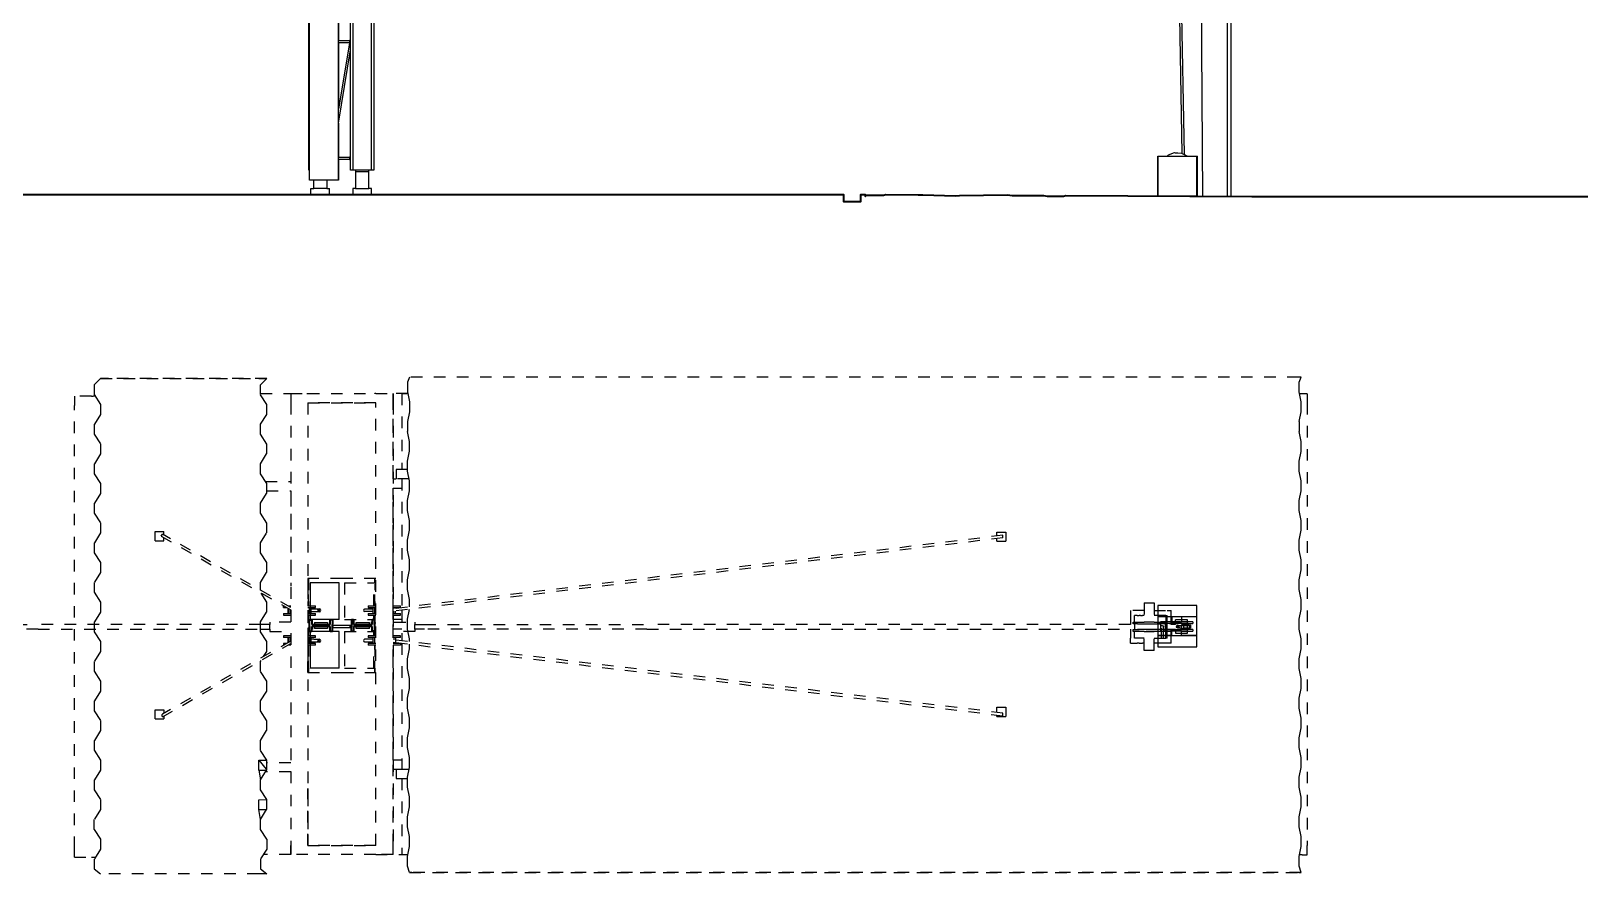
# Model space of a CAD drawing. Extents: x -10.7 to 11.2, y -2.3 to 16.3.
# Drawn here: x -2.31 to 11.19, y -2.29 to 5.02 of the extents above; entities that cross this region are included whole.
import ezdxf

# ---------------------------------------------------------------- set-up
doc = ezdxf.new("R2010")
doc.units = 0
doc.header["$LTSCALE"] = 0.2
doc.header["$MEASUREMENT"] = 0
doc.linetypes.add('HIDDEN', pattern=[0.375, 0.25, -0.125])
doc.layers.add('cortado', color=7, linetype='CONTINUOUS', lineweight=40)
doc.layers.add('projeção', color=8, linetype='HIDDEN')
doc.layers.add('visto', color=9, linetype='CONTINUOUS')

msp = doc.modelspace()

# ---------------------------------------------------------------- linework, layer by layer
at = {"layer": 'cortado'}
for p, q in [((0.177, -0.002), (0.18, 0.006)), ((0.18, 0.006), (0.188, 0.009)), ((0.196, 0.006), (0.188, 0.009)), ((0.199, -0.002), (0.196, 0.006)), ((0.18, -0.01), (0.177, -0.002)), ((0.188, -0.013), (0.18, -0.01)), ((0.188, -0.013), (0.196, -0.01)), ((0.196, -0.01), (0.199, -0.002)), ((0.177, -0.264), (0.18, -0.256)), ((0.18, -0.272), (0.177, -0.264)), ((0.18, -0.256), (0.188, -0.252)), ((0.196, -0.256), (0.188, -0.252)), ((0.199, -0.264), (0.196, -0.256)), ((0.196, -0.272), (0.199, -0.264)), ((0.188, -0.275), (0.18, -0.272)), ((0.188, -0.275), (0.196, -0.272))]:
    msp.add_line(p, q, dxfattribs=at)
at = {"layer": 'cortado', "linetype": 'ByBlock'}
for p, q in [((0.103, -0.083), (0.123, -0.083)), ((0.103, -0.123), (0.103, -0.083)), ((0.103, -0.156), (0.103, -0.109)), ((0.103, -0.183), (0.103, -0.123)), ((0.103, -0.125), (0.103, -0.125)), ((0.123, -0.083), (0.123, -0.123)), ((0.123, -0.123), (0.283, -0.123)), ((0.283, -0.123), (0.283, -0.083)), ((0.303, -0.083), (0.283, -0.083)), ((0.303, -0.083), (0.303, -0.123)), ((0.303, -0.183), (0.303, -0.123)), ((0.466, -0.083), (0.466, -0.143)), ((0.486, -0.083), (0.466, -0.083)), ((0.486, -0.083), (0.486, -0.123)), ((0.486, -0.123), (0.646, -0.123)), ((0.646, -0.083), (0.646, -0.123)), ((0.666, -0.083), (0.646, -0.083)), ((0.666, -0.083), (0.666, -0.143)), ((0.103, -0.183), (0.123, -0.183)), ((0.283, -0.143), (0.123, -0.143)), ((0.123, -0.183), (0.123, -0.143)), ((0.283, -0.183), (0.283, -0.143)), ((0.283, -0.183), (0.303, -0.183)), ((0.466, -0.183), (0.466, -0.143)), ((0.466, -0.183), (0.486, -0.183)), ((0.646, -0.143), (0.486, -0.143)), ((0.486, -0.143), (0.486, -0.183)), ((0.646, -0.183), (0.646, -0.143)), ((0.666, -0.183), (0.646, -0.183)), ((0.666, -0.143), (0.666, -0.183)), ((0.666, -0.143), (0.666, -0.156))]:
    msp.add_line(p, q, dxfattribs=at)
msp.add_lwpolyline([(-3.454, 3.605), (4.734, 3.605), (4.734, 3.545), (4.883, 3.545), (4.883, 3.605), (4.923, 3.605), (4.923, 3.592), (4.926, 3.592), (4.936, 3.602), (5.08, 3.601), (5.102, 3.605), (5.382, 3.604), (5.423, 3.604), (5.705, 3.595), (5.739, 3.599), (6.157, 3.603), (6.198, 3.597), (6.47, 3.597), (6.5, 3.593), (6.643, 3.593), (6.662, 3.598), (8.275, 3.589), (11.189, 3.589)], dxfattribs=at)
msp.add_circle((7.634, -0.144), 0.0102, dxfattribs=at)
at = {"layer": 'projeção'}
for p, q in [((-1.709, 2.011), (-1.763, 1.955)), ((-1.763, 1.955), (-1.763, 1.87)), ((-1.64, 2.011), (-1.709, 2.011)), ((-0.268, 2.011), (-1.709, 2.011)), ((-1.709, 2.011), (-0.337, 2.011)), ((-0.268, 2.011), (-1.64, 2.011)), ((-0.337, 2.011), (-0.268, 2.011)), ((-0.321, 1.956), (-0.268, 2.011)), ((-0.321, 1.87), (-0.321, 1.956)), ((0.97, 2.022), (0.953, 1.979)), ((0.953, 1.979), (0.953, 1.893)), ((0.953, 1.893), (0.97, 1.807)), ((8.682, 2.022), (0.97, 2.022)), ((8.703, 2.022), (8.682, 2.022)), ((8.687, 1.978), (8.703, 2.022)), ((8.687, 1.893), (8.687, 1.978)), ((8.703, 1.807), (8.687, 1.893)), ((-1.936, 1.856), (-1.936, 1.776)), ((-1.788, 1.856), (-1.936, 1.856)), ((-1.936, -2.064), (-1.936, 1.776)), ((-1.788, 1.856), (-1.774, 1.856)), ((-1.754, 1.856), (-1.774, 1.856)), ((-1.763, 1.87), (-1.709, 1.784)), ((-1.709, 1.784), (-1.709, 1.698)), ((-0.321, 1.879), (0.095, 1.879)), ((-0.268, 1.784), (-0.321, 1.87)), ((-0.268, 1.698), (-0.268, 1.784)), ((-0.06, 1.879), (0.09, 1.879)), ((-0.06, 1.879), (-0.06, 1.799)), ((-0.06, 1.799), (-0.06, -2.041)), ((-0.06, 1.799), (-0.06, 1.799)), ((-0.06, 1.799), (-0.06, 1.116)), ((0.09, 1.879), (0.678, 1.879)), ((0.678, 1.799), (0.09, 1.799)), ((0.09, 1.799), (0.09, -2.041)), ((0.09, 1.799), (0.678, 1.799)), ((0.09, 1.799), (0.09, 1.281)), ((0.095, 1.879), (0.095, 1.879)), ((0.095, 1.879), (0.095, 1.879)), ((0.67, 1.879), (0.67, 1.878)), ((0.67, 1.878), (0.67, 1.879)), ((0.678, 1.879), (0.67, 1.879)), ((0.678, 1.879), (0.828, 1.879)), ((0.678, 1.879), (0.678, 1.879)), ((0.678, -2.041), (0.678, 1.799)), ((0.828, 1.879), (0.828, 1.799)), ((0.828, 1.799), (0.828, 1.879)), ((0.956, 1.879), (0.828, 1.879)), ((0.828, 1.799), (0.828, 0.037)), ((0.828, -2.041), (0.828, 1.799)), ((0.828, 1.139), (0.828, 1.799)), ((0.903, 1.879), (0.924, 1.879)), ((0.903, 1.879), (0.903, 1.219)), ((0.924, 1.879), (0.956, 1.879)), ((0.97, 1.807), (0.97, 1.721)), ((8.711, 1.878), (8.69, 1.878)), ((8.703, 1.721), (8.703, 1.807)), ((8.755, 1.878), (8.711, 1.878)), ((8.755, 1.878), (8.755, 1.798)), ((8.755, 1.798), (8.755, -2.042)), ((-1.709, 1.698), (-1.763, 1.613)), ((-0.321, 1.613), (-0.268, 1.698)), ((0.97, 1.721), (0.953, 1.636)), ((0.953, 1.636), (0.953, 1.55)), ((8.687, 1.636), (8.703, 1.721)), ((8.687, 1.636), (8.687, 1.55)), ((-1.763, 1.613), (-1.763, 1.527)), ((-1.763, 1.527), (-1.709, 1.441)), ((-0.321, 1.527), (-0.321, 1.613)), ((-0.268, 1.441), (-0.321, 1.527)), ((0.97, 1.464), (0.953, 1.55)), ((8.703, 1.464), (8.687, 1.55)), ((-1.709, 1.355), (-1.763, 1.27)), ((-1.709, 1.441), (-1.709, 1.355)), ((-0.321, 1.27), (-0.268, 1.356)), ((-0.268, 1.356), (-0.268, 1.441)), ((0.953, 1.293), (0.97, 1.379)), ((0.97, 1.379), (0.97, 1.464)), ((8.687, 1.293), (8.703, 1.378)), ((8.703, 1.378), (8.703, 1.464)), ((-1.763, 1.27), (-1.763, 1.184)), ((-0.321, 1.184), (-0.321, 1.27)), ((0.953, 1.219), (0.855, 1.219)), ((0.855, 1.219), (0.855, 1.139)), ((0.953, 1.207), (0.953, 1.293)), ((8.687, 1.207), (8.687, 1.293)), ((-1.763, 1.184), (-1.709, 1.098)), ((-1.709, 1.098), (-1.709, 1.013)), ((-0.268, 1.098), (-0.321, 1.184)), ((-0.278, 1.116), (-0.06, 1.116)), ((-0.268, 1.013), (-0.268, 1.098)), ((0.828, 1.139), (0.855, 1.139)), ((0.967, 1.139), (0.855, 1.139)), ((0.903, 1.139), (0.903, 0.021)), ((0.97, 1.121), (0.953, 1.207)), ((0.97, 1.036), (0.97, 1.121)), ((8.703, 1.121), (8.687, 1.207)), ((8.703, 1.036), (8.703, 1.121)), ((-1.709, 1.013), (-1.763, 0.927)), ((-0.321, 0.927), (-0.268, 1.013)), ((-0.268, 1.036), (-0.06, 1.036)), ((-0.06, 1.036), (-0.06, 0.209)), ((0.828, 0.037), (0.828, 1.059)), ((0.828, 0.037), (0.828, 1.059)), ((0.828, 1.059), (0.903, 1.059)), ((0.953, 0.95), (0.97, 1.036)), ((0.953, 0.864), (0.953, 0.95)), ((8.687, 0.95), (8.703, 1.036)), ((8.687, 0.864), (8.687, 0.95)), ((-1.763, 0.927), (-1.763, 0.841)), ((-1.763, 0.841), (-1.709, 0.755)), ((-0.321, 0.841), (-0.321, 0.927)), ((-0.268, 0.756), (-0.321, 0.841)), ((0.97, 0.779), (0.953, 0.864)), ((8.703, 0.778), (8.687, 0.864)), ((-1.709, 0.755), (-1.709, 0.67)), ((-1.235, 0.602), (-1.235, 0.682)), ((-1.235, 0.682), (-1.161, 0.682)), ((-1.161, 0.652), (-1.161, 0.682)), ((-0.268, 0.67), (-0.268, 0.756)), ((0.953, 0.607), (0.97, 0.693)), ((0.97, 0.693), (0.97, 0.779)), ((6.064, 0.678), (6.141, 0.678)), ((6.064, 0.644), (6.064, 0.678)), ((6.141, 0.678), (6.141, 0.598)), ((8.687, 0.607), (8.703, 0.693)), ((8.703, 0.693), (8.703, 0.778)), ((-1.709, 0.67), (-1.763, 0.584)), ((-1.763, 0.584), (-1.763, 0.498)), ((-1.235, 0.602), (-1.161, 0.602)), ((-1.183, 0.642), (-1.173, 0.659)), ((-1.183, 0.642), (-0.06, 0.002)), ((-0.06, 0.024), (-1.173, 0.659)), ((-1.161, 0.602), (-1.161, 0.629)), ((-0.321, 0.584), (-0.268, 0.67)), ((-0.321, 0.498), (-0.321, 0.584)), ((6.116, 0.65), (0.828, 0.012)), ((6.116, 0.627), (0.828, -0.01)), ((0.953, 0.521), (0.953, 0.607)), ((6.064, 0.598), (6.064, 0.621)), ((6.064, 0.598), (6.141, 0.598)), ((6.116, 0.627), (6.116, 0.65)), ((8.687, 0.521), (8.687, 0.607)), ((-1.763, 0.498), (-1.709, 0.413)), ((-1.709, 0.413), (-1.709, 0.327)), ((-0.268, 0.413), (-0.321, 0.498)), ((-0.268, 0.327), (-0.268, 0.413)), ((0.97, 0.436), (0.953, 0.521)), ((0.97, 0.35), (0.97, 0.436)), ((8.703, 0.436), (8.687, 0.521)), ((8.703, 0.35), (8.703, 0.436)), ((-1.709, 0.327), (-1.763, 0.241)), ((-0.321, 0.241), (-0.268, 0.327)), ((0.09, 0.274), (0.09, 0.037)), ((0.384, 0.274), (0.09, 0.274)), ((0.095, 0.274), (0.095, 0.037)), ((0.095, 0.037), (0.095, 0.274)), ((0.678, 0.274), (0.384, 0.274)), ((0.67, 0.274), (0.67, 0.037)), ((0.67, 0.037), (0.67, 0.274)), ((0.953, 0.264), (0.97, 0.35)), ((8.687, 0.264), (8.703, 0.35)), ((-1.763, 0.241), (-1.763, 0.155)), ((-1.763, 0.155), (-1.709, 0.07)), ((-0.321, 0.173), (-0.321, 0.241)), ((-0.268, 0.07), (-0.317, 0.148)), ((0.407, 0.237), (0.407, -0.081)), ((0.407, 0.237), (0.66, 0.237)), ((0.66, 0.037), (0.66, 0.237)), ((0.953, 0.179), (0.953, 0.264)), ((0.97, 0.093), (0.953, 0.179)), ((8.687, 0.178), (8.687, 0.264)), ((8.703, 0.093), (8.687, 0.178)), ((-1.709, 0.07), (-1.709, -0.016)), ((-0.268, -0.016), (-0.268, 0.07)), ((-0.123, 0.037), (-0.122, 0.037)), ((-0.123, 0.023), (-0.123, 0.037)), ((-0.123, 0.023), (-0.116, 0.023)), ((-0.116, 0.023), (-0.096, 0.023)), ((-0.084, 0.016), (-0.084, -0.029)), ((-0.082, 0.037), (-0.06, 0.037)), ((-0.079, -0.029), (-0.079, 0.013)), ((-0.064, -0.029), (-0.064, 0.004)), ((0.09, 0.037), (0.102, 0.037)), ((0.09, 0.023), (0.102, 0.023)), ((0.102, 0.037), (0.135, 0.037)), ((0.102, 0.023), (0.117, 0.023)), ((0.102, -0.029), (0.102, 0.023)), ((0.117, -0.029), (0.117, 0.023)), ((0.117, 0.023), (0.135, 0.023)), ((0.14, 0.009), (0.117, 0.009)), ((0.135, 0.037), (0.155, 0.037)), ((0.135, 0.023), (0.155, 0.023)), ((0.188, 0.009), (0.14, 0.009)), ((0.155, 0.023), (0.155, 0.037)), ((0.573, 0.006), (0.57, -0.002)), ((0.581, 0.009), (0.573, 0.006)), ((0.629, 0.009), (0.581, 0.009)), ((0.613, 0.037), (0.633, 0.037)), ((0.613, 0.037), (0.613, 0.023)), ((0.613, 0.023), (0.633, 0.023)), ((0.652, 0.009), (0.629, 0.009)), ((0.633, 0.037), (0.667, 0.037)), ((0.633, 0.023), (0.652, 0.023)), ((0.652, 0.023), (0.652, -0.029)), ((0.652, 0.023), (0.666, 0.023)), ((0.666, 0.023), (0.666, -0.029)), ((0.666, 0.023), (0.678, 0.023)), ((0.667, 0.037), (0.678, 0.037)), ((0.828, 0.037), (0.863, 0.037)), ((0.828, 0.023), (0.833, 0.023)), ((0.833, 0.013), (0.833, 0.023)), ((0.833, 0.023), (0.848, 0.023)), ((0.839, 0.023), (0.863, 0.023)), ((0.848, 0.023), (0.853, 0.023)), ((0.848, 0.015), (0.848, 0.023)), ((0.863, 0.037), (0.885, 0.037)), ((0.863, 0.023), (0.885, 0.023)), ((0.885, 0.037), (0.892, 0.037)), ((0.885, 0.023), (0.892, 0.023)), ((0.892, 0.023), (0.892, 0.037)), ((0.953, -0.079), (0.97, 0.007)), ((0.968, 0), (0.968, 0.007)), ((0.97, 0.029), (0.97, 0.093)), ((7.343, 0.063), (7.36, 0.063)), ((7.343, 0.063), (7.343, -0.104)), ((7.36, 0.063), (7.391, 0.063)), ((7.391, 0.063), (7.42, 0.063)), ((7.42, 0.063), (7.428, 0.063)), ((7.428, 0.063), (7.428, -0.104)), ((8.687, -0.079), (8.703, 0.007)), ((8.703, 0.007), (8.703, 0.093)), ((-6.444, -0.125), (-2.251, -0.125)), ((-0.321, -0.125), (-2.251, -0.125)), ((-1.709, -0.016), (-1.763, -0.102)), ((-1.763, -0.102), (-1.763, -0.187)), ((-0.321, -0.102), (-0.268, -0.016)), ((-0.321, -0.187), (-0.321, -0.102)), ((-0.24, -0.125), (-0.321, -0.125)), ((-0.06, -0.104), (-0.24, -0.104)), ((-0.24, -0.104), (-0.24, -0.125)), ((-0.24, -0.164), (-0.24, -0.125)), ((-0.123, -0.029), (-0.123, -0.043)), ((-0.123, -0.029), (-0.116, -0.029)), ((-0.123, -0.043), (-0.116, -0.043)), ((-0.116, -0.029), (-0.095, -0.029)), ((-0.116, -0.043), (-0.095, -0.043)), ((-0.095, -0.029), (-0.084, -0.029)), ((-0.095, -0.043), (-0.06, -0.043)), ((-0.084, -0.029), (-0.079, -0.029)), ((-0.079, -0.029), (-0.064, -0.029)), ((-0.064, -0.029), (-0.06, -0.029)), ((0.09, -0.029), (0.102, -0.029)), ((0.09, -0.043), (0.09, -0.109)), ((0.09, -0.043), (0.102, -0.043)), ((0.103, -0.109), (0.09, -0.109)), ((0.095, -0.043), (0.095, -0.109)), ((0.095, -0.109), (0.095, -0.043)), ((0.102, -0.029), (0.117, -0.029)), ((0.102, -0.043), (0.135, -0.043)), ((0.117, -0.013), (0.14, -0.013)), ((0.117, -0.029), (0.135, -0.029)), ((0.122, -0.081), (0.122, -0.083)), ((0.135, -0.029), (0.155, -0.029)), ((0.135, -0.043), (0.155, -0.043)), ((0.14, -0.013), (0.188, -0.013)), ((0.155, -0.043), (0.155, -0.029)), ((0.407, -0.081), (0.66, -0.081)), ((0.57, -0.002), (0.573, -0.01)), ((0.573, -0.01), (0.581, -0.013)), ((0.629, -0.013), (0.581, -0.013)), ((0.613, -0.029), (0.633, -0.029)), ((0.613, -0.029), (0.613, -0.043)), ((0.613, -0.043), (0.633, -0.043)), ((0.652, -0.013), (0.629, -0.013)), ((0.633, -0.029), (0.652, -0.029)), ((0.633, -0.043), (0.667, -0.043)), ((0.64, -0.102), (0.646, -0.102)), ((0.64, -0.123), (0.64, -0.102)), ((0.646, -0.083), (0.646, -0.081)), ((0.652, -0.029), (0.666, -0.029)), ((0.66, -0.081), (0.66, -0.043)), ((0.666, -0.029), (0.678, -0.029)), ((0.666, -0.102), (0.67, -0.102)), ((0.666, -0.109), (0.678, -0.109)), ((0.667, -0.029), (0.678, -0.029)), ((0.667, -0.043), (0.678, -0.043)), ((0.67, -0.043), (0.67, -0.109)), ((0.67, -0.109), (0.67, -0.043)), ((0.828, -0.029), (0.833, -0.029)), ((0.828, -0.043), (0.828, -0.223)), ((0.828, -0.081), (0.828, -0.043)), ((0.828, -0.223), (0.828, -0.043)), ((0.828, -0.043), (0.863, -0.043)), ((0.903, -0.081), (0.828, -0.081)), ((0.833, -0.029), (0.833, -0.01)), ((0.833, -0.029), (0.848, -0.029)), ((0.838, -0.104), (1.018, -0.104)), ((0.848, -0.029), (0.848, -0.008)), ((0.848, -0.029), (0.853, -0.029)), ((0.853, -0.029), (0.863, -0.029)), ((0.863, -0.029), (0.885, -0.029)), ((0.863, -0.043), (0.885, -0.043)), ((0.885, -0.029), (0.892, -0.029)), ((0.885, -0.043), (0.892, -0.043)), ((0.892, -0.043), (0.892, -0.029)), ((0.903, -0.001), (0.903, -0.265)), ((0.953, -0.164), (0.953, -0.079)), ((1.018, -0.104), (1.018, -0.125)), ((1.018, -0.164), (1.018, -0.125)), ((1.018, -0.125), (1.1, -0.125)), ((1.1, -0.125), (3.029, -0.125)), ((7.223, -0.125), (3.029, -0.125)), ((7.343, -0.003), (7.223, -0.003)), ((7.223, -0.003), (7.223, -0.045)), ((7.223, -0.045), (7.223, -0.125)), ((7.247, -0.104), (7.265, -0.104)), ((7.247, -0.118), (7.247, -0.104)), ((7.265, -0.118), (7.247, -0.118)), ((7.258, -0.104), (7.258, -0.045)), ((7.281, -0.045), (7.258, -0.045)), ((7.258, -0.118), (7.258, -0.164)), ((7.265, -0.104), (7.3, -0.104)), ((7.285, -0.118), (7.265, -0.118)), ((7.281, -0.045), (7.299, -0.045)), ((7.285, -0.118), (7.299, -0.118)), ((7.311, -0.045), (7.299, -0.045)), ((7.299, -0.118), (7.324, -0.118)), ((7.3, -0.104), (7.343, -0.104)), ((7.311, -0.045), (7.327, -0.045)), ((7.324, -0.118), (7.359, -0.118)), ((7.343, -0.045), (7.327, -0.045)), ((7.36, -0.104), (7.343, -0.104)), ((7.359, -0.118), (7.399, -0.118)), ((7.391, -0.104), (7.36, -0.104)), ((7.42, -0.104), (7.391, -0.104)), ((7.399, -0.118), (7.436, -0.118)), ((7.428, -0.104), (7.42, -0.104)), ((7.428, -0.003), (7.54, -0.003)), ((7.477, -0.045), (7.428, -0.045)), ((7.428, -0.104), (7.455, -0.104)), ((7.436, -0.118), (7.466, -0.118)), ((7.455, -0.104), (7.497, -0.104)), ((7.485, -0.118), (7.455, -0.118)), ((7.466, -0.118), (7.483, -0.118)), ((7.529, -0.045), (7.477, -0.045)), ((7.483, -0.118), (7.486, -0.118)), ((7.497, -0.118), (7.486, -0.118)), ((7.486, -0.169), (7.486, -0.118)), ((7.486, -0.133), (7.499, -0.133)), ((7.497, -0.104), (7.52, -0.104)), ((7.52, -0.118), (7.497, -0.118)), ((7.499, -0.133), (7.506, -0.136)), ((7.52, -0.104), (7.525, -0.104)), ((7.525, -0.118), (7.52, -0.118)), ((7.525, -0.118), (7.525, -0.104)), ((7.529, -0.045), (7.54, -0.045)), ((7.529, -0.045), (7.529, -0.125)), ((7.529, -0.164), (7.529, -0.125)), ((7.54, -0.003), (7.576, -0.003)), ((7.54, -0.125), (7.54, -0.045)), ((7.54, -0.164), (7.54, -0.125)), ((7.576, -0.045), (7.576, -0.003)), ((7.576, -0.125), (7.576, -0.045)), ((7.612, -0.125), (7.576, -0.125)), ((7.612, -0.125), (7.612, -0.085)), ((7.624, -0.085), (7.612, -0.085)), ((7.669, -0.085), (7.624, -0.085)), ((7.666, -0.131), (7.685, -0.131)), ((7.666, -0.156), (7.666, -0.131)), ((7.717, -0.085), (7.669, -0.085)), ((7.669, -0.131), (7.669, -0.125)), ((7.669, -0.125), (7.717, -0.125)), ((7.685, -0.131), (7.715, -0.131)), ((7.685, -0.156), (7.685, -0.131)), ((7.715, -0.131), (7.739, -0.131)), ((7.715, -0.131), (7.715, -0.156)), ((7.717, -0.125), (7.717, -0.085)), ((7.742, -0.131), (7.739, -0.131)), ((7.739, -0.131), (7.739, -0.156)), ((7.742, -0.131), (7.742, -0.156)), ((8.687, -0.164), (8.687, -0.079)), ((-2.251, -0.164), (-6.444, -0.164)), ((-2.251, -0.164), (-0.321, -0.164)), ((-1.763, -0.187), (-1.709, -0.273)), ((-0.06, -0.268), (-1.173, -0.902)), ((-0.321, -0.164), (-0.24, -0.164)), ((-0.268, -0.273), (-0.321, -0.187)), ((-0.24, -0.164), (-0.24, -0.184)), ((-0.24, -0.184), (-0.06, -0.184)), ((-0.123, -0.223), (-0.123, -0.237)), ((-0.116, -0.223), (-0.123, -0.223)), ((-0.116, -0.237), (-0.123, -0.237)), ((-0.095, -0.223), (-0.116, -0.223)), ((-0.095, -0.237), (-0.116, -0.237)), ((-0.06, -0.223), (-0.095, -0.223)), ((-0.084, -0.237), (-0.095, -0.237)), ((-0.079, -0.237), (-0.084, -0.237)), ((-0.084, -0.237), (-0.084, -0.282)), ((-0.064, -0.237), (-0.079, -0.237)), ((-0.079, -0.237), (-0.079, -0.279)), ((-0.06, -0.237), (-0.064, -0.237)), ((-0.064, -0.237), (-0.064, -0.27)), ((0.09, -0.156), (0.09, -0.223)), ((0.103, -0.156), (0.09, -0.156)), ((0.102, -0.223), (0.09, -0.223)), ((0.102, -0.237), (0.09, -0.237)), ((0.095, -0.156), (0.095, -0.223)), ((0.095, -0.223), (0.095, -0.156)), ((0.103, -0.164), (0.095, -0.164)), ((0.135, -0.223), (0.102, -0.223)), ((0.117, -0.237), (0.102, -0.237)), ((0.135, -0.237), (0.102, -0.237)), ((0.102, -0.289), (0.102, -0.237)), ((0.109, -0.237), (0.109, -0.237)), ((0.117, -0.289), (0.117, -0.237)), ((0.14, -0.252), (0.117, -0.252)), ((0.129, -0.164), (0.123, -0.164)), ((0.129, -0.143), (0.129, -0.164)), ((0.155, -0.223), (0.135, -0.223)), ((0.155, -0.237), (0.135, -0.237)), ((0.14, -0.252), (0.188, -0.252)), ((0.155, -0.237), (0.155, -0.223)), ((0.407, -0.185), (0.66, -0.185)), ((0.407, -0.185), (0.407, -0.503)), ((0.573, -0.256), (0.57, -0.264)), ((0.57, -0.264), (0.573, -0.272)), ((0.581, -0.252), (0.573, -0.256)), ((0.629, -0.252), (0.581, -0.252)), ((0.633, -0.223), (0.613, -0.223)), ((0.613, -0.223), (0.613, -0.237)), ((0.633, -0.237), (0.613, -0.237)), ((0.652, -0.252), (0.629, -0.252)), ((0.667, -0.223), (0.633, -0.223)), ((0.652, -0.237), (0.633, -0.237)), ((0.646, -0.185), (0.646, -0.183)), ((0.652, -0.237), (0.652, -0.289)), ((0.666, -0.237), (0.652, -0.237)), ((0.66, -0.223), (0.66, -0.185)), ((0.666, -0.156), (0.678, -0.156)), ((0.666, -0.237), (0.666, -0.289)), ((0.678, -0.237), (0.666, -0.237)), ((0.678, -0.223), (0.667, -0.223)), ((0.67, -0.156), (0.67, -0.223)), ((0.67, -0.223), (0.67, -0.156)), ((0.828, -0.161), (0.903, -0.161)), ((0.863, -0.223), (0.828, -0.223)), ((0.833, -0.237), (0.828, -0.237)), ((6.116, -0.893), (0.828, -0.256)), ((0.848, -0.237), (0.833, -0.237)), ((0.833, -0.237), (0.833, -0.256)), ((1.018, -0.184), (0.838, -0.184)), ((0.853, -0.237), (0.848, -0.237)), ((0.848, -0.237), (0.848, -0.258)), ((0.863, -0.237), (0.853, -0.237)), ((0.853, -0.289), (0.853, -0.237)), ((0.885, -0.223), (0.863, -0.223)), ((0.885, -0.237), (0.863, -0.237)), ((0.892, -0.223), (0.885, -0.223)), ((0.892, -0.237), (0.885, -0.237)), ((0.892, -0.237), (0.892, -0.223)), ((0.97, -0.25), (0.953, -0.164)), ((0.97, -0.273), (0.97, -0.25)), ((1.1, -0.164), (1.018, -0.164)), ((1.018, -0.164), (1.018, -0.184)), ((3.029, -0.164), (1.1, -0.164)), ((3.029, -0.164), (7.223, -0.164)), ((7.223, -0.164), (7.223, -0.244)), ((7.223, -0.286), (7.223, -0.244)), ((7.247, -0.169), (7.265, -0.169)), ((7.247, -0.184), (7.247, -0.169)), ((7.265, -0.184), (7.247, -0.184)), ((7.258, -0.169), (7.258, -0.164)), ((7.258, -0.244), (7.258, -0.184)), ((7.293, -0.244), (7.258, -0.244)), ((7.265, -0.169), (7.299, -0.169)), ((7.3, -0.184), (7.265, -0.184)), ((7.299, -0.244), (7.281, -0.244)), ((7.299, -0.169), (7.285, -0.169)), ((7.324, -0.169), (7.299, -0.169)), ((7.311, -0.244), (7.299, -0.244)), ((7.343, -0.184), (7.3, -0.184)), ((7.327, -0.244), (7.311, -0.244)), ((7.359, -0.169), (7.324, -0.169)), ((7.343, -0.244), (7.327, -0.244)), ((7.343, -0.184), (7.36, -0.184)), ((7.343, -0.35), (7.343, -0.184)), ((7.399, -0.169), (7.359, -0.169)), ((7.36, -0.184), (7.391, -0.184)), ((7.404, -0.184), (7.36, -0.184)), ((7.391, -0.184), (7.42, -0.184)), ((7.436, -0.169), (7.399, -0.169)), ((7.455, -0.184), (7.404, -0.184)), ((7.42, -0.184), (7.428, -0.184)), ((7.428, -0.35), (7.428, -0.184)), ((7.428, -0.244), (7.477, -0.244)), ((7.466, -0.169), (7.436, -0.169)), ((7.489, -0.184), (7.455, -0.184)), ((7.483, -0.169), (7.466, -0.169)), ((7.477, -0.244), (7.529, -0.244)), ((7.486, -0.169), (7.483, -0.169)), ((7.486, -0.156), (7.489, -0.156)), ((7.486, -0.169), (7.489, -0.169)), ((7.489, -0.156), (7.49, -0.244)), ((7.506, -0.136), (7.508, -0.144)), ((7.51, -0.244), (7.508, -0.144)), ((7.509, -0.169), (7.52, -0.169)), ((7.52, -0.184), (7.509, -0.184)), ((7.52, -0.169), (7.525, -0.169)), ((7.525, -0.184), (7.52, -0.184)), ((7.525, -0.184), (7.525, -0.169)), ((7.529, -0.244), (7.529, -0.164)), ((7.54, -0.244), (7.529, -0.244)), ((7.54, -0.244), (7.54, -0.164)), ((7.576, -0.164), (7.612, -0.164)), ((7.576, -0.244), (7.576, -0.164)), ((7.576, -0.286), (7.576, -0.244)), ((7.612, -0.164), (7.612, -0.199)), ((7.612, -0.199), (7.624, -0.199)), ((7.624, -0.199), (7.669, -0.199)), ((7.666, -0.156), (7.685, -0.156)), ((7.669, -0.164), (7.669, -0.156)), ((7.717, -0.164), (7.669, -0.164)), ((7.669, -0.199), (7.717, -0.199)), ((7.715, -0.156), (7.685, -0.156)), ((7.739, -0.156), (7.715, -0.156)), ((7.717, -0.199), (7.717, -0.164)), ((7.739, -0.156), (7.742, -0.156)), ((8.703, -0.25), (8.687, -0.164)), ((8.703, -0.336), (8.703, -0.25)), ((-1.709, -0.359), (-1.763, -0.445)), ((-1.709, -0.273), (-1.709, -0.359)), ((-1.173, -0.925), (-0.06, -0.29)), ((-0.295, -0.402), (-0.268, -0.359)), ((-0.268, -0.359), (-0.268, -0.273)), ((-0.116, -0.289), (-0.123, -0.289)), ((-0.123, -0.289), (-0.123, -0.303)), ((-0.122, -0.303), (-0.123, -0.303)), ((-0.096, -0.289), (-0.116, -0.289)), ((-0.06, -0.303), (-0.082, -0.303)), ((0.09, -0.289), (0.09, -0.289)), ((0.102, -0.289), (0.09, -0.289)), ((0.102, -0.289), (0.09, -0.289)), ((0.09, -0.303), (0.09, -0.54)), ((0.102, -0.303), (0.09, -0.303)), ((0.095, -0.303), (0.095, -0.54)), ((0.095, -0.54), (0.095, -0.303)), ((0.117, -0.289), (0.102, -0.289)), ((0.135, -0.303), (0.102, -0.303)), ((0.117, -0.275), (0.14, -0.275)), ((0.135, -0.289), (0.117, -0.289)), ((0.155, -0.289), (0.135, -0.289)), ((0.155, -0.303), (0.135, -0.303)), ((0.14, -0.275), (0.188, -0.275)), ((0.155, -0.303), (0.155, -0.289)), ((0.573, -0.272), (0.581, -0.275)), ((0.581, -0.275), (0.629, -0.275)), ((0.633, -0.289), (0.613, -0.289)), ((0.613, -0.289), (0.613, -0.303)), ((0.633, -0.303), (0.613, -0.303)), ((0.629, -0.275), (0.652, -0.275)), ((0.652, -0.289), (0.633, -0.289)), ((0.667, -0.303), (0.633, -0.303)), ((0.666, -0.289), (0.652, -0.289)), ((0.66, -0.503), (0.66, -0.303)), ((0.678, -0.289), (0.666, -0.289)), ((0.678, -0.289), (0.667, -0.289)), ((0.678, -0.303), (0.667, -0.303)), ((0.67, -0.303), (0.67, -0.54)), ((0.67, -0.54), (0.67, -0.303)), ((0.828, -0.278), (0.852, -0.281)), ((0.839, -0.289), (0.828, -0.289)), ((0.833, -0.289), (0.828, -0.289)), ((0.828, -0.303), (0.828, -2.041)), ((0.828, -1.301), (0.828, -0.303)), ((0.863, -0.303), (0.828, -0.303)), ((0.833, -0.279), (0.833, -0.289)), ((0.848, -0.289), (0.833, -0.289)), ((0.848, -0.281), (0.848, -0.289)), ((0.853, -0.289), (0.848, -0.289)), ((0.853, -0.281), (6.116, -0.916)), ((0.863, -0.289), (0.853, -0.289)), ((0.885, -0.289), (0.863, -0.289)), ((0.885, -0.303), (0.863, -0.303)), ((0.892, -0.289), (0.885, -0.289)), ((0.892, -0.303), (0.885, -0.303)), ((0.892, -0.289), (0.892, -0.303)), ((0.903, -0.287), (0.903, -1.381)), ((0.953, -0.421), (0.97, -0.336)), ((0.97, -0.336), (0.97, -0.295)), ((7.223, -0.286), (7.258, -0.286)), ((7.258, -0.286), (7.281, -0.286)), ((7.299, -0.286), (7.281, -0.286)), ((7.299, -0.286), (7.311, -0.286)), ((7.311, -0.286), (7.327, -0.286)), ((7.343, -0.286), (7.327, -0.286)), ((7.36, -0.35), (7.343, -0.35)), ((7.391, -0.35), (7.36, -0.35)), ((7.42, -0.35), (7.391, -0.35)), ((7.428, -0.35), (7.42, -0.35)), ((7.477, -0.286), (7.428, -0.286)), ((7.54, -0.286), (7.477, -0.286)), ((7.576, -0.286), (7.54, -0.286)), ((8.687, -0.422), (8.703, -0.336)), ((-1.763, -0.445), (-1.763, -0.53)), ((-1.763, -0.53), (-1.709, -0.616)), ((-0.321, -0.444), (-0.316, -0.437)), ((-0.321, -0.53), (-0.321, -0.444)), ((-0.268, -0.616), (-0.321, -0.53)), ((0.09, -0.54), (0.09, -0.444)), ((0.407, -0.503), (0.66, -0.503)), ((0.953, -0.507), (0.953, -0.421)), ((0.97, -0.593), (0.953, -0.507)), ((8.687, -0.507), (8.687, -0.422)), ((8.703, -0.593), (8.687, -0.507)), ((-1.709, -0.616), (-1.709, -0.702)), ((-0.268, -0.702), (-0.268, -0.616)), ((0.09, -0.54), (0.384, -0.54)), ((0.384, -0.54), (0.678, -0.54)), ((0.97, -0.679), (0.97, -0.593)), ((8.703, -0.679), (8.703, -0.593)), ((-1.709, -0.702), (-1.763, -0.787)), ((-1.763, -0.787), (-1.763, -0.873)), ((-0.321, -0.787), (-0.268, -0.702)), ((-0.321, -0.873), (-0.321, -0.787)), ((0.953, -0.764), (0.97, -0.679)), ((0.953, -0.85), (0.953, -0.764)), ((8.687, -0.764), (8.703, -0.679)), ((8.687, -0.85), (8.687, -0.764)), ((-1.763, -0.873), (-1.709, -0.959)), ((-1.235, -0.864), (-1.161, -0.864)), ((-1.235, -0.944), (-1.235, -0.864)), ((-1.235, -0.944), (-1.161, -0.944)), ((-1.176, -0.913), (-1.175, -0.905)), ((-1.175, -0.921), (-1.176, -0.913)), ((-1.175, -0.905), (-1.173, -0.902)), ((-1.173, -0.925), (-1.175, -0.921)), ((-1.161, -0.864), (-1.161, -0.895)), ((-1.161, -0.918), (-1.161, -0.944)), ((-0.268, -0.959), (-0.321, -0.873)), ((0.97, -0.936), (0.953, -0.85)), ((0.97, -1.021), (0.97, -0.936)), ((6.064, -0.842), (6.141, -0.842)), ((6.064, -0.887), (6.064, -0.842)), ((6.064, -0.922), (6.064, -0.91)), ((6.064, -0.922), (6.141, -0.922)), ((6.116, -0.916), (6.116, -0.893)), ((6.141, -0.842), (6.141, -0.922)), ((8.703, -0.936), (8.687, -0.85)), ((8.703, -1.022), (8.703, -0.936)), ((-1.709, -1.045), (-1.763, -1.13)), ((-1.709, -0.959), (-1.709, -1.045)), ((-0.321, -1.13), (-0.268, -1.044)), ((-0.268, -1.044), (-0.268, -0.959)), ((0.953, -1.107), (0.97, -1.021)), ((8.687, -1.107), (8.703, -1.022)), ((-1.763, -1.13), (-1.763, -1.216)), ((-0.321, -1.216), (-0.321, -1.13)), ((0.953, -1.193), (0.953, -1.107)), ((0.97, -1.279), (0.953, -1.193)), ((8.687, -1.193), (8.687, -1.107)), ((8.703, -1.279), (8.687, -1.193)), ((-1.763, -1.216), (-1.709, -1.302)), ((-1.709, -1.302), (-1.709, -1.387)), ((-0.337, -1.387), (-0.337, -1.302)), ((-0.337, -1.302), (-0.268, -1.387)), ((-0.337, -1.302), (-0.268, -1.302)), ((-0.268, -1.302), (-0.321, -1.216)), ((-0.268, -1.387), (-0.268, -1.302)), ((-0.06, -1.324), (-0.268, -1.324)), ((0.903, -1.301), (0.828, -1.301)), ((0.97, -1.364), (0.97, -1.279)), ((8.703, -1.364), (8.703, -1.279)), ((-1.709, -1.387), (-1.763, -1.473)), ((-1.763, -1.473), (-1.763, -1.559)), ((-0.337, -1.387), (-0.321, -1.473)), ((-0.337, -1.387), (-0.268, -1.387)), ((-0.321, -1.473), (-0.268, -1.387)), ((-0.321, -1.559), (-0.321, -1.473)), ((-0.06, -1.404), (-0.278, -1.404)), ((0.828, -2.041), (0.828, -1.381)), ((0.903, -1.381), (0.828, -1.381)), ((0.966, -1.381), (0.855, -1.381)), ((0.855, -1.381), (0.855, -1.461)), ((0.855, -1.461), (0.953, -1.461)), ((0.903, -1.461), (0.903, -2.121)), ((0.953, -1.45), (0.97, -1.364)), ((0.953, -1.536), (0.953, -1.45)), ((8.687, -1.45), (8.703, -1.364)), ((8.687, -1.536), (8.687, -1.45)), ((-1.763, -1.559), (-1.709, -1.645)), ((-0.268, -1.644), (-0.321, -1.559)), ((0.09, -2.041), (0.09, -1.547)), ((0.09, -1.547), (0.09, -2.041)), ((0.97, -1.621), (0.953, -1.536)), ((8.703, -1.622), (8.687, -1.536)), ((-1.709, -1.73), (-1.763, -1.816)), ((-1.709, -1.645), (-1.709, -1.73)), ((-0.337, -1.645), (-0.268, -1.644)), ((-0.337, -1.73), (-0.337, -1.645)), ((-0.337, -1.73), (-0.268, -1.73)), ((-0.321, -1.816), (-0.337, -1.73)), ((-0.321, -1.816), (-0.268, -1.73)), ((-0.268, -1.73), (-0.268, -1.644)), ((0.953, -1.793), (0.97, -1.707)), ((0.97, -1.707), (0.97, -1.621)), ((8.687, -1.793), (8.703, -1.707)), ((8.703, -1.707), (8.703, -1.622)), ((-1.763, -1.902), (-1.763, -1.816)), ((-0.321, -1.902), (-0.321, -1.816)), ((0.953, -1.879), (0.953, -1.793)), ((0.97, -1.964), (0.953, -1.879)), ((8.687, -1.879), (8.687, -1.793)), ((8.703, -1.964), (8.687, -1.879)), ((-1.763, -1.902), (-1.709, -1.987)), ((-1.709, -1.987), (-1.709, -2.073)), ((-0.268, -1.987), (-0.321, -1.902)), ((-0.268, -1.987), (-0.268, -2.073)), ((0.97, -2.05), (0.97, -1.964)), ((8.703, -2.05), (8.703, -1.964)), ((-1.936, -2.144), (-1.936, -2.064)), ((-1.936, -2.144), (-1.788, -2.144)), ((-1.788, -2.144), (-1.774, -2.144)), ((-1.774, -2.144), (-1.754, -2.144)), ((-1.709, -2.073), (-1.763, -2.159)), ((-1.763, -2.159), (-1.763, -2.245)), ((-0.268, -2.073), (-0.321, -2.159)), ((-0.321, -2.159), (-0.321, -2.244)), ((-0.06, -2.121), (-0.298, -2.121)), ((-0.06, -2.121), (-0.06, -2.041)), ((-0.06, -2.041), (-0.06, -2.121)), ((0.09, -2.121), (-0.06, -2.121)), ((0.09, -2.041), (0.678, -2.041)), ((0.678, -2.041), (0.09, -2.041)), ((0.678, -2.121), (0.09, -2.121)), ((0.678, -2.041), (0.678, -2.041)), ((0.828, -2.121), (0.678, -2.121)), ((0.678, -2.121), (0.903, -2.121)), ((0.828, -2.121), (0.828, -2.041)), ((0.903, -2.121), (0.924, -2.121)), ((0.924, -2.121), (0.956, -2.121)), ((0.953, -2.136), (0.97, -2.05)), ((0.953, -2.221), (0.953, -2.136)), ((8.687, -2.136), (8.703, -2.05)), ((8.687, -2.222), (8.687, -2.136)), ((8.711, -2.122), (8.69, -2.122)), ((8.711, -2.122), (8.755, -2.122)), ((8.755, -2.122), (8.755, -2.042)), ((-1.763, -2.245), (-1.709, -2.288)), ((-0.337, -2.288), (-1.709, -2.288)), ((-0.268, -2.288), (-0.337, -2.288)), ((-0.321, -2.244), (-0.268, -2.288)), ((0.97, -2.277), (0.953, -2.221)), ((0.97, -2.277), (8.682, -2.277)), ((0.991, -2.277), (0.97, -2.277)), ((8.703, -2.277), (0.991, -2.277)), ((8.682, -2.277), (8.703, -2.277)), ((8.703, -2.277), (8.687, -2.222))]:
    msp.add_line(p, q, dxfattribs=at)
at = {"layer": 'projeção', "linetype": 'ByBlock'}
for p, q in [((0.283, -0.083), (0.283, -0.081)), ((0.485, -0.081), (0.485, -0.083)), ((0.122, -0.183), (0.122, -0.185)), ((0.283, -0.185), (0.283, -0.183)), ((0.485, -0.183), (0.485, -0.185))]:
    msp.add_line(p, q, dxfattribs=at)
at = {"layer": 'visto'}
for p, q in [((0.097, 3.817), (0.097, 8.912)), ((0.46, 3.817), (0.46, 8.912)), ((0.48, 8.912), (0.48, 3.817)), ((0.48, 8.912), (0.48, 3.817)), ((0.64, 3.817), (0.64, 8.912)), ((0.66, 8.912), (0.66, 3.817)), ((7.593, 8.495), (7.668, 3.962)), ((7.69, 3.952), (7.61, 8.503)), ((8.063, 3.589), (8.063, 8.409)), ((8.093, 8.409), (8.093, 3.589)), ((7.85, 3.592), (7.828, 7.329)), ((0.103, 3.731), (0.103, 5.106)), ((0.355, 5.106), (0.355, 4.942)), ((0.355, 3.731), (0.355, 5.106)), ((0.355, 4.942), (0.45, 4.942)), ((0.45, 4.923), (0.355, 4.923)), ((0.45, 4.923), (0.355, 4.348)), ((0.355, 4.923), (0.355, 4.348)), ((0.355, 4.226), (0.46, 4.862)), ((0.45, 4.942), (0.45, 4.923)), ((0.46, 4.942), (0.45, 4.942)), ((0.45, 4.923), (0.46, 4.923)), ((0.355, 4.226), (0.355, 3.93)), ((0.355, 3.93), (0.45, 3.93)), ((0.45, 3.93), (0.45, 3.911)), ((0.46, 3.93), (0.45, 3.93)), ((7.46, 3.94), (7.46, 3.94)), ((7.46, 3.94), (7.46, 3.686)), ((7.46, 3.94), (7.799, 3.94)), ((7.46, 3.94), (7.46, 3.594)), ((7.46, 3.94), (7.46, 3.94)), ((7.46, 3.686), (7.46, 3.94)), ((7.46, 3.594), (7.46, 3.94)), ((7.46, 3.94), (7.46, 3.94)), ((7.54, 3.94), (7.554, 3.951)), ((7.554, 3.951), (7.606, 3.97)), ((7.606, 3.97), (7.664, 3.964)), ((7.609, 3.969), (7.664, 3.964)), ((7.664, 3.964), (7.668, 3.962)), ((7.664, 3.964), (7.713, 3.941)), ((7.69, 3.952), (7.713, 3.941)), ((7.713, 3.941), (7.713, 3.941)), ((7.713, 3.941), (7.713, 3.941)), ((7.713, 3.941), (7.714, 3.94)), ((7.713, 3.941), (7.714, 3.94)), ((7.799, 3.94), (7.804, 3.94)), ((7.799, 3.594), (7.799, 3.94)), ((7.804, 3.594), (7.804, 3.94)), ((0.103, 3.817), (0.097, 3.817)), ((0.45, 3.911), (0.355, 3.911)), ((0.355, 3.911), (0.355, 3.731)), ((0.45, 3.911), (0.46, 3.911)), ((0.48, 3.817), (0.46, 3.817)), ((0.64, 3.817), (0.48, 3.817)), ((0.503, 3.817), (0.503, 3.807)), ((0.503, 3.807), (0.503, 3.657)), ((0.503, 3.807), (0.617, 3.807)), ((0.617, 3.807), (0.617, 3.817)), ((0.617, 3.657), (0.617, 3.807)), ((0.66, 3.817), (0.64, 3.817)), ((0.355, 3.731), (0.103, 3.731)), ((0.116, 3.657), (0.14, 3.657)), ((0.116, 3.605), (0.116, 3.657)), ((0.14, 3.657), (0.14, 3.731)), ((0.254, 3.657), (0.14, 3.657)), ((0.254, 3.731), (0.254, 3.657)), ((0.254, 3.657), (0.277, 3.657)), ((0.277, 3.605), (0.277, 3.657)), ((0.355, 3.731), (0.355, 3.731)), ((0.503, 3.657), (0.479, 3.657)), ((0.479, 3.657), (0.479, 3.605)), ((0.503, 3.657), (0.617, 3.657)), ((0.64, 3.657), (0.617, 3.657)), ((0.64, 3.605), (0.64, 3.657)), ((7.46, 3.686), (7.46, 3.686)), ((7.46, 3.686), (7.46, 3.594)), ((7.46, 3.594), (7.46, 3.686)), ((7.46, 3.594), (7.799, 3.594)), ((7.46, 3.594), (7.46, 3.594)), ((7.46, 3.594), (7.46, 3.594)), ((7.46, 3.594), (7.46, 3.594)), ((7.799, 3.594), (7.804, 3.594)), ((0.109, 0.237), (0.109, 0.037)), ((0.361, 0.237), (0.109, 0.237)), ((0.361, -0.081), (0.361, 0.237)), ((0.109, 0.037), (0.109, -0.081)), ((7.798, 0.04), (7.46, 0.041)), ((7.46, 0.041), (7.46, -0.058)), ((7.798, -0.059), (7.798, 0.04)), ((0.361, -0.081), (0.109, -0.081)), ((0.146, -0.107), (0.26, -0.107)), ((0.146, -0.107), (0.146, -0.123)), ((0.26, -0.107), (0.26, -0.123)), ((0.303, -0.133), (0.313, -0.133)), ((0.456, -0.133), (0.313, -0.133)), ((0.466, -0.133), (0.313, -0.133)), ((0.456, -0.153), (0.456, -0.133)), ((0.509, -0.123), (0.509, -0.107)), ((0.509, -0.107), (0.623, -0.107)), ((0.623, -0.123), (0.623, -0.107)), ((7.46, -0.058), (7.46, -0.22)), ((7.798, -0.059), (7.46, -0.058)), ((7.503, -0.101), (7.484, -0.101)), ((7.484, -0.101), (7.484, -0.116)), ((7.484, -0.116), (7.503, -0.116)), ((7.538, -0.101), (7.503, -0.101)), ((7.503, -0.116), (7.523, -0.116)), ((7.536, -0.116), (7.523, -0.116)), ((7.523, -0.116), (7.523, -0.167)), ((7.562, -0.116), (7.536, -0.116)), ((7.587, -0.101), (7.538, -0.101)), ((7.597, -0.116), (7.562, -0.116)), ((7.562, -0.116), (7.587, -0.116)), ((7.581, -0.058), (7.581, -0.101)), ((7.581, -0.101), (7.597, -0.101)), ((7.641, -0.101), (7.587, -0.101)), ((7.587, -0.116), (7.636, -0.116)), ((7.597, -0.101), (7.629, -0.101)), ((7.636, -0.116), (7.597, -0.116)), ((7.629, -0.101), (7.657, -0.101)), ((7.634, -0.134), (7.727, -0.133)), ((7.673, -0.116), (7.636, -0.116)), ((7.657, -0.101), (7.641, -0.101)), ((7.657, -0.101), (7.666, -0.101)), ((7.666, -0.059), (7.666, -0.101)), ((7.693, -0.101), (7.666, -0.101)), ((7.704, -0.116), (7.673, -0.116)), ((7.735, -0.101), (7.693, -0.101)), ((7.72, -0.116), (7.704, -0.116)), ((7.711, -0.116), (7.735, -0.116)), ((7.724, -0.116), (7.72, -0.116)), ((7.724, -0.116), (7.724, -0.133)), ((7.735, -0.136), (7.727, -0.133)), ((7.758, -0.101), (7.735, -0.101)), ((7.735, -0.116), (7.758, -0.116)), ((7.763, -0.101), (7.758, -0.101)), ((7.758, -0.116), (7.763, -0.116)), ((7.763, -0.101), (7.763, -0.116)), ((7.799, -0.221), (7.798, -0.059)), ((0.109, -0.185), (0.109, -0.223)), ((0.361, -0.185), (0.109, -0.185)), ((0.109, -0.223), (0.109, -0.503)), ((0.146, -0.143), (0.146, -0.159)), ((0.26, -0.159), (0.146, -0.159)), ((0.26, -0.143), (0.26, -0.159)), ((0.313, -0.153), (0.303, -0.153)), ((0.456, -0.153), (0.313, -0.153)), ((0.361, -0.503), (0.361, -0.185)), ((0.466, -0.153), (0.456, -0.153)), ((0.509, -0.159), (0.509, -0.143)), ((0.623, -0.159), (0.509, -0.159)), ((0.623, -0.159), (0.623, -0.143)), ((7.46, -0.22), (7.46, -0.319)), ((7.581, -0.22), (7.46, -0.22)), ((7.46, -0.22), (7.656, -0.221)), ((7.503, -0.167), (7.484, -0.167)), ((7.484, -0.167), (7.484, -0.181)), ((7.484, -0.181), (7.503, -0.181)), ((7.523, -0.167), (7.503, -0.167)), ((7.503, -0.181), (7.538, -0.181)), ((7.523, -0.167), (7.536, -0.167)), ((7.536, -0.167), (7.562, -0.167)), ((7.587, -0.167), (7.538, -0.167)), ((7.538, -0.181), (7.581, -0.181)), ((7.562, -0.167), (7.597, -0.167)), ((7.597, -0.181), (7.581, -0.181)), ((7.581, -0.22), (7.581, -0.181)), ((7.597, -0.167), (7.587, -0.167)), ((7.597, -0.167), (7.656, -0.167)), ((7.629, -0.181), (7.597, -0.181)), ((7.657, -0.181), (7.629, -0.181)), ((7.634, -0.154), (7.727, -0.155)), ((7.656, -0.167), (7.673, -0.167)), ((7.693, -0.167), (7.656, -0.167)), ((7.657, -0.181), (7.656, -0.181)), ((7.656, -0.221), (7.799, -0.221)), ((7.666, -0.181), (7.657, -0.181)), ((7.666, -0.221), (7.666, -0.181)), ((7.666, -0.181), (7.693, -0.181)), ((7.799, -0.221), (7.666, -0.221)), ((7.673, -0.167), (7.704, -0.167)), ((7.704, -0.167), (7.693, -0.167)), ((7.693, -0.181), (7.735, -0.181)), ((7.704, -0.167), (7.72, -0.167)), ((7.72, -0.167), (7.724, -0.167)), ((7.724, -0.155), (7.724, -0.167)), ((7.735, -0.167), (7.724, -0.167)), ((7.727, -0.155), (7.735, -0.152)), ((7.738, -0.144), (7.735, -0.136)), ((7.735, -0.152), (7.738, -0.144)), ((7.758, -0.167), (7.735, -0.167)), ((7.735, -0.181), (7.758, -0.181)), ((7.763, -0.167), (7.758, -0.167)), ((7.758, -0.181), (7.763, -0.181)), ((7.763, -0.167), (7.763, -0.181)), ((7.799, -0.319), (7.799, -0.221)), ((7.46, -0.319), (7.654, -0.319)), ((7.654, -0.319), (7.799, -0.319)), ((0.361, -0.503), (0.109, -0.503))]:
    msp.add_line(p, q, dxfattribs=at)

doc.saveas('drawing.dxf')
